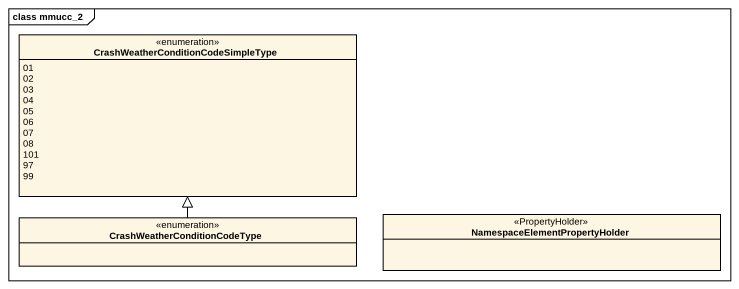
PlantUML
@startuml
mainframe class mmucc_2
hide circle
hide empty members
enum "CrashWeatherConditionCodeSimpleType" as CrashWeatherConditionCodeSim {
  01
  02
  03
  04
  05
  06
  07
  08
  101
  97
  99
}
enum "CrashWeatherConditionCodeType" as CrashWeatherConditionCodeTyp
class "NamespaceElementPropertyHolder" as NamespaceElementPropertyHold <<PropertyHolder>>
CrashWeatherConditionCodeTyp -up-|> CrashWeatherConditionCodeSim
@enduml
